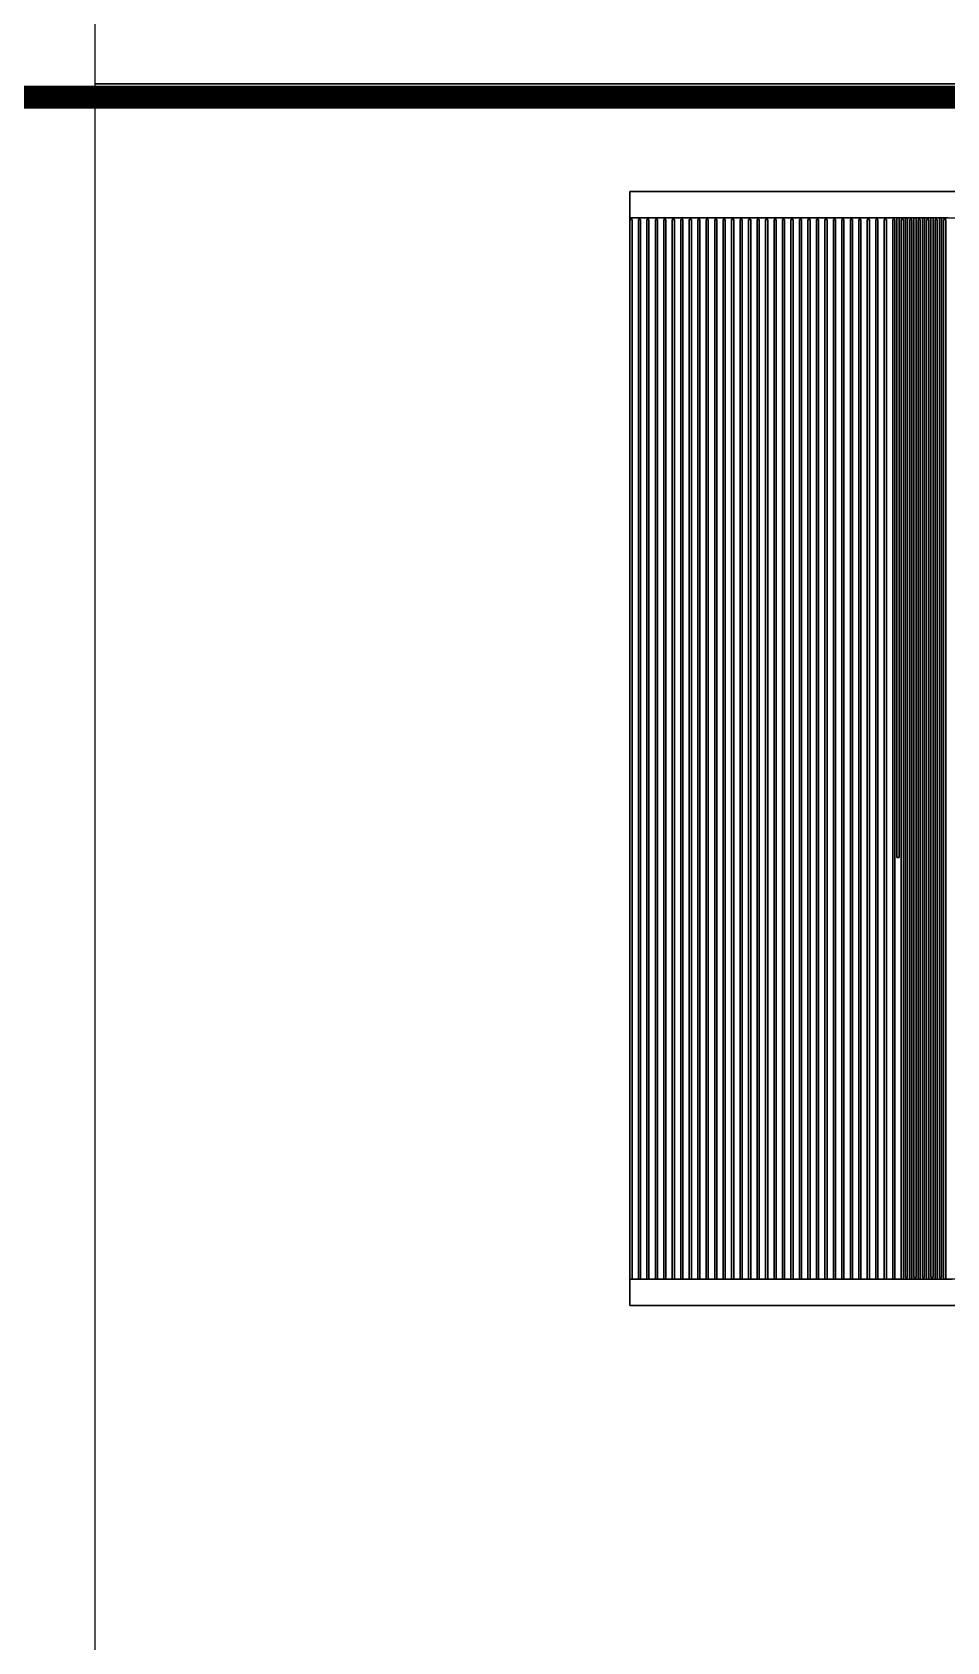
# Model space of a CAD drawing. Extents: x -11215 to 11250, y -11250 to 11250.
# Drawn here: x 1693 to 2556, y -4843 to -3324 of the extents above; entities that cross this region are included whole.
import ezdxf

# ---------------------------------------------------------------- set-up
doc = ezdxf.new("R2010")
doc.units = 0
doc.layers.get('0').update_dxf_attribs({"linetype": 'CONTINUOUS'})
doc.layers.add('CIF_NbWiring', color=7, linetype='CONTINUOUS')

# ---------------------------------------------------------------- blocks, each defined once
blk = doc.blocks.new('MS-Caps')
at = {"layer": 'CIF_NbWiring'}
for points in [[(50, -3524.75), (-870, -3524.75), (-870, -3549.75), (-618, -3549.75), (-618, -4153.26), (-616, -4153.26), (-616, -3549.75), (-610, -3549.75), (-610, -4549.75), (-608, -4549.75), (-608, -3549.75), (-602, -3549.75), (-602, -4549.75), (-600, -4549.75), (-600, -3549.75), (-594, -3549.75), (-594, -4549.75), (-592, -4549.75), (-592, -3549.75), (-586, -3549.75), (-586, -4549.75), (-584, -4549.75), (-584, -3549.75), (-578, -3549.75), (-578, -4549.75), (-576, -4549.75), (-576, -3549.75), (-570, -3549.75)], [(-566, -4551.25), (-572, -4551.25), (-572, -3551.25), (-574, -3551.25), (-574, -4551.25), (-580, -4551.25), (-580, -3551.25), (-582, -3551.25), (-582, -4551.25), (-588, -4551.25), (-588, -3551.25), (-590, -3551.25), (-590, -4551.25), (-596, -4551.25), (-596, -3551.25), (-598, -3551.25), (-598, -4551.25), (-604, -4551.25), (-604, -3551.25), (-606, -3551.25), (-606, -4551.25), (-612, -4551.25), (-612, -3551.25), (-614, -3551.25), (-614, -4551.25), (-620, -4551.25), (-620, -3551.25), (-622, -3551.25), (-622, -4551.25), (-628, -4551.25), (-628, -3551.25), (-630, -3551.25), (-630, -4551.25), (-636, -4551.25), (-636, -3551.25), (-638, -3551.25), (-638, -4551.25), (-644, -4551.25), (-644, -3551.25), (-646, -3551.25), (-646, -4551.25), (-652, -4551.25), (-652, -3551.25), (-654, -3551.25), (-654, -4551.25), (-660, -4551.25), (-660, -3551.25), (-662, -3551.25), (-662, -4551.25), (-668, -4551.25), (-668, -3551.25), (-670, -3551.25), (-670, -4551.25), (-676, -4551.25), (-676, -3551.25), (-678, -3551.25), (-678, -4551.25), (-684, -4551.25), (-684, -3551.25), (-686, -3551.25), (-686, -4551.25), (-692, -4551.25), (-692, -3551.25), (-694, -3551.25), (-694, -4551.25), (-700, -4551.25), (-700, -3551.25), (-702, -3551.25), (-702, -4551.25), (-708, -4551.25), (-708, -3551.25), (-710, -3551.25), (-710, -4551.25), (-716, -4551.25), (-716, -3551.25), (-718, -3551.25), (-718, -4551.25), (-724, -4551.25), (-724, -3551.25), (-726, -3551.25), (-726, -4551.25), (-732, -4551.25), (-732, -3551.25), (-734, -3551.25), (-734, -4551.25), (-740, -4551.25), (-740, -3551.25), (-742, -3551.25), (-742, -4551.25), (-748, -4551.25), (-748, -3551.25), (-750, -3551.25), (-750, -4551.25), (-756, -4551.25), (-756, -3551.25), (-758, -3551.25), (-758, -4551.25), (-764, -4551.25), (-764, -3551.25), (-766, -3551.25), (-766, -4551.25), (-772, -4551.25), (-772, -3551.25), (-774, -3551.25), (-774, -4551.25), (-780, -4551.25), (-780, -3551.25), (-782, -3551.25), (-782, -4551.25), (-788, -4551.25), (-788, -3551.25), (-790, -3551.25), (-790, -4551.25), (-796, -4551.25), (-796, -3551.25), (-798, -3551.25), (-798, -4551.25), (-804, -4551.25), (-804, -3551.25), (-806, -3551.25), (-806, -4551.25), (-812, -4551.25), (-812, -3551.25), (-814, -3551.25), (-814, -4551.25), (-820, -4551.25), (-820, -3551.25), (-822, -3551.25), (-822, -4551.25), (-828, -4551.25), (-828, -3551.25), (-830, -3551.25), (-830, -4551.25), (-836, -4551.25), (-836, -3551.25), (-838, -3551.25), (-838, -4551.25), (-844, -4551.25), (-844, -3551.25), (-846, -3551.25), (-846, -4551.25), (-852, -4551.25), (-852, -3551.25), (-854, -3551.25), (-854, -4551.25), (-860, -4551.25), (-860, -3551.25), (-862, -3551.25), (-862, -4551.25), (-868, -4551.25), (-868, -3551.25), (-870, -3551.25), (-870, -4576.25), (1169.5, -4576.25)]]:
    blk.add_lwpolyline(points, dxfattribs=at)
blk = doc.blocks.new('MS-Caps_r')
at = {"layer": 'CIF_NbWiring'}
for points in [[(-1375, 576.75), (-1375, -3423.25), (212, -3423.25)], [(-570, -3549.75), (-576, -3549.75), (-576, -4549.75), (-578, -4549.75), (-578, -3549.75), (-584, -3549.75), (-584, -4549.75), (-586, -4549.75), (-586, -3549.75), (-592, -3549.75), (-592, -4549.75), (-594, -4549.75), (-594, -3549.75), (-600, -3549.75), (-600, -4549.75), (-602, -4549.75), (-602, -3549.75), (-608, -3549.75), (-608, -4549.75), (-610, -4549.75), (-610, -3549.75), (-616, -3549.75), (-616, -4153.26), (-618, -4153.26), (-618, -3549.75), (-870, -3549.75), (-870, -3551.25), (-868, -3551.25), (-868, -4551.25), (-862, -4551.25), (-862, -3551.25), (-860, -3551.25), (-860, -4551.25), (-854, -4551.25), (-854, -3551.25), (-852, -3551.25), (-852, -4551.25), (-846, -4551.25), (-846, -3551.25), (-844, -3551.25), (-844, -4551.25), (-838, -4551.25), (-838, -3551.25), (-836, -3551.25), (-836, -4551.25), (-830, -4551.25), (-830, -3551.25), (-828, -3551.25), (-828, -4551.25), (-822, -4551.25), (-822, -3551.25), (-820, -3551.25), (-820, -4551.25), (-814, -4551.25), (-814, -3551.25), (-812, -3551.25), (-812, -4551.25), (-806, -4551.25), (-806, -3551.25), (-804, -3551.25), (-804, -4551.25), (-798, -4551.25), (-798, -3551.25), (-796, -3551.25), (-796, -4551.25), (-790, -4551.25), (-790, -3551.25), (-788, -3551.25), (-788, -4551.25), (-782, -4551.25), (-782, -3551.25), (-780, -3551.25), (-780, -4551.25), (-774, -4551.25), (-774, -3551.25), (-772, -3551.25), (-772, -4551.25), (-766, -4551.25), (-766, -3551.25), (-764, -3551.25), (-764, -4551.25), (-758, -4551.25), (-758, -3551.25), (-756, -3551.25), (-756, -4551.25), (-750, -4551.25), (-750, -3551.25), (-748, -3551.25), (-748, -4551.25), (-742, -4551.25), (-742, -3551.25), (-740, -3551.25), (-740, -4551.25), (-734, -4551.25), (-734, -3551.25), (-732, -3551.25), (-732, -4551.25), (-726, -4551.25), (-726, -3551.25), (-724, -3551.25), (-724, -4551.25), (-718, -4551.25), (-718, -3551.25), (-716, -3551.25), (-716, -4551.25), (-710, -4551.25), (-710, -3551.25), (-708, -3551.25), (-708, -4551.25), (-702, -4551.25), (-702, -3551.25), (-700, -3551.25), (-700, -4551.25), (-694, -4551.25), (-694, -3551.25), (-692, -3551.25), (-692, -4551.25), (-686, -4551.25), (-686, -3551.25), (-684, -3551.25), (-684, -4551.25), (-678, -4551.25), (-678, -3551.25), (-676, -3551.25), (-676, -4551.25), (-670, -4551.25), (-670, -3551.25), (-668, -3551.25), (-668, -4551.25), (-662, -4551.25), (-662, -3551.25), (-660, -3551.25), (-660, -4551.25), (-654, -4551.25), (-654, -3551.25), (-652, -3551.25), (-652, -4551.25), (-646, -4551.25), (-646, -3551.25), (-644, -3551.25), (-644, -4551.25), (-638, -4551.25), (-638, -3551.25), (-636, -3551.25), (-636, -4551.25), (-630, -4551.25), (-630, -3551.25), (-628, -3551.25), (-628, -4551.25), (-622, -4551.25), (-622, -3551.25), (-620, -3551.25), (-620, -4551.25), (-614, -4551.25), (-614, -3551.25), (-612, -3551.25), (-612, -4551.25), (-606, -4551.25), (-606, -3551.25), (-604, -3551.25), (-604, -4551.25), (-598, -4551.25), (-598, -3551.25), (-596, -3551.25), (-596, -4551.25), (-590, -4551.25), (-590, -3551.25), (-588, -3551.25), (-588, -4551.25), (-582, -4551.25), (-582, -3551.25), (-580, -3551.25), (-580, -4551.25), (-574, -4551.25), (-574, -3551.25), (-572, -3551.25), (-572, -4551.25), (-566, -4551.25)], [(1169.5, -4576.25), (-870, -4576.25), (-870, -3524.75), (50, -3524.75), (50, -3423.25), (-1375, -3423.25), (-1375, -8800)]]:
    blk.add_lwpolyline(points, dxfattribs=at)
blk = doc.blocks.new('MS-Feeds_r')
at = {"layer": 'CIF_NbWiring'}
blk.add_lwpolyline([(-5200, 604.75), (-5200, -3375.25), (-1992, -3375.25), (-1992, -3395.25), (-5200, -3395.25), (-5200, -7375.25), (-1992, -7375.25), (-1992, -7395.25), (-5200, -7395.25), (-5200, -10000), (-4750, -10000), (-4750, -11000), (-5750, -11000), (-5750, -11250), (4750, -11250)], dxfattribs=at)
blk = doc.blocks.new('MS-Feeds')
at = {"layer": 'CIF_NbWiring'}
blk.add_lwpolyline([(-5300, 10000), (-5300, -10000), (-5750, -10000), (-5750, -11000), (-4750, -11000), (-4750, -10000), (-5200, -10000), (-5200, -7395.25), (-1992, -7395.25), (-1992, -7375.25), (-5200, -7375.25), (-5200, -3395.25), (-1992, -3395.25), (-1992, -3375.25), (-5200, -3375.25), (-5200, 604.75)], dxfattribs=at)

msp = doc.modelspace()

# ---------------------------------------------------------------- linework, layer by layer
at = {"layer": 'CIF_NbWiring', "const_width": 20}
msp.add_lwpolyline([(0, -3385.25), (3258, -3385.25)], dxfattribs=at)
at = {"layer": 'CIF_NbWiring'}
for points in [[(2257, -3499.25), (4259, -3499.25), (4259, -3474.25), (2257, -3474.25)], [(2257, -4500.75), (2259, -4500.75), (2259, -3500.75), (2257, -3500.75)], [(2265, -4500.75), (2267, -4500.75), (2267, -3500.75), (2265, -3500.75)], [(2273, -4500.75), (2275, -4500.75), (2275, -3500.75), (2273, -3500.75)], [(2281, -4500.75), (2283, -4500.75), (2283, -3500.75), (2281, -3500.75)], [(2289, -4500.75), (2291, -4500.75), (2291, -3500.75), (2289, -3500.75)], [(2297, -4500.75), (2299, -4500.75), (2299, -3500.75), (2297, -3500.75)], [(2305, -4500.75), (2307, -4500.75), (2307, -3500.75), (2305, -3500.75)], [(2313, -4500.75), (2315, -4500.75), (2315, -3500.75), (2313, -3500.75)], [(2321, -4500.75), (2323, -4500.75), (2323, -3500.75), (2321, -3500.75)], [(2329, -4500.75), (2331, -4500.75), (2331, -3500.75), (2329, -3500.75)], [(2337, -4500.75), (2339, -4500.75), (2339, -3500.75), (2337, -3500.75)], [(2345, -4500.75), (2347, -4500.75), (2347, -3500.75), (2345, -3500.75)], [(2353, -4500.75), (2355, -4500.75), (2355, -3500.75), (2353, -3500.75)], [(2361, -4500.75), (2363, -4500.75), (2363, -3500.75), (2361, -3500.75)], [(2369, -4500.75), (2371, -4500.75), (2371, -3500.75), (2369, -3500.75)], [(2377, -4500.75), (2379, -4500.75), (2379, -3500.75), (2377, -3500.75)], [(2385, -4500.75), (2387, -4500.75), (2387, -3500.75), (2385, -3500.75)], [(2393, -4500.75), (2395, -4500.75), (2395, -3500.75), (2393, -3500.75)], [(2401, -4500.75), (2403, -4500.75), (2403, -3500.75), (2401, -3500.75)], [(2409, -4500.75), (2411, -4500.75), (2411, -3500.75), (2409, -3500.75)], [(2417, -4500.75), (2419, -4500.75), (2419, -3500.75), (2417, -3500.75)], [(2425, -4500.75), (2427, -4500.75), (2427, -3500.75), (2425, -3500.75)], [(2433, -4500.75), (2435, -4500.75), (2435, -3500.75), (2433, -3500.75)], [(2441, -4500.75), (2443, -4500.75), (2443, -3500.75), (2441, -3500.75)], [(2449, -4500.75), (2451, -4500.75), (2451, -3500.75), (2449, -3500.75)], [(2457, -4500.75), (2459, -4500.75), (2459, -3500.75), (2457, -3500.75)], [(2465, -4500.75), (2467, -4500.75), (2467, -3500.75), (2465, -3500.75)], [(2473, -4500.75), (2475, -4500.75), (2475, -3500.75), (2473, -3500.75)], [(2481, -4500.75), (2483, -4500.75), (2483, -3500.75), (2481, -3500.75)], [(2489, -4500.75), (2491, -4500.75), (2491, -3500.75), (2489, -3500.75)], [(2497, -4500.75), (2499, -4500.75), (2499, -3500.75), (2497, -3500.75)], [(2505, -4500.75), (2507, -4500.75), (2507, -3500.75), (2505, -3500.75)], [(2509, -4102.76), (2511, -4102.76), (2511, -3499.25), (2509, -3499.25)], [(2513, -4500.75), (2515, -4500.75), (2515, -3500.75), (2513, -3500.75)], [(2517, -4499.25), (2519, -4499.25), (2519, -3499.25), (2517, -3499.25)], [(2521, -4500.75), (2523, -4500.75), (2523, -3500.75), (2521, -3500.75)], [(2525, -4499.25), (2527, -4499.25), (2527, -3499.25), (2525, -3499.25)], [(2529, -4500.75), (2531, -4500.75), (2531, -3500.75), (2529, -3500.75)], [(2533, -4499.25), (2535, -4499.25), (2535, -3499.25), (2533, -3499.25)], [(2537, -4500.75), (2539, -4500.75), (2539, -3500.75), (2537, -3500.75)], [(2541, -4499.25), (2543, -4499.25), (2543, -3499.25), (2541, -3499.25)], [(2545, -4500.75), (2547, -4500.75), (2547, -3500.75), (2545, -3500.75)], [(2549, -4499.25), (2551, -4499.25), (2551, -3499.25), (2549, -3499.25)], [(2553, -4500.75), (2555, -4500.75), (2555, -3500.75), (2553, -3500.75)], [(2257, -4525.75), (4259, -4525.75), (4259, -4500.75), (2257, -4500.75)]]:
    msp.add_lwpolyline(points, close=True, dxfattribs=at)

# ---------------------------------------------------------------- block references
for name, p in [('MS-Feeds_r', (5250, 0)), ('MS-Feeds', (5250, 0)), ('MS-Caps_r', (3127, 50.5)), ('MS-Caps', (3127, 50.5))]:
    msp.add_blockref(name, p)

doc.saveas('drawing.dxf')
